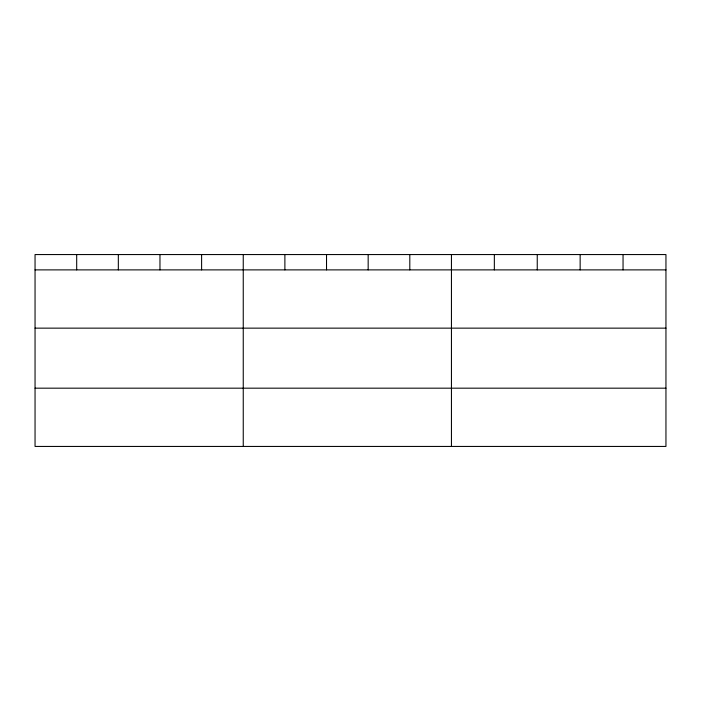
<?xml version="1.0" encoding="UTF-8"?>
<svg xmlns="http://www.w3.org/2000/svg" width="701" height="701" viewBox="0 0 701 701"><rect width="100%" height="100%" fill="white"/><g stroke="black" fill="none" stroke-linecap="round" stroke-linejoin="round"><path stroke-width="1.05" d="M665.95 328.147L665.95 254.559L35.05 254.559L35.05 446.441L665.95 446.441L665.95 328.147L35.05 328.147M35.05 269.885L665.95 269.885M35.05 388.179L665.95 388.179M623.049 254.559L623.049 269.885M580.148 254.559L580.148 269.885M537.246 254.559L537.246 269.885M494.345 254.559L494.345 269.885M451.444 254.559L451.444 446.441M409.805 254.559L409.805 269.885M368.165 254.559L368.165 269.885M326.526 254.559L326.526 269.885M284.886 254.559L284.886 269.885M243.247 254.559L243.247 446.441M201.608 254.559L201.608 269.885M159.968 254.559L159.968 269.885M118.329 254.559L118.329 269.885M76.689 254.559L76.689 269.885"/></g></svg>
